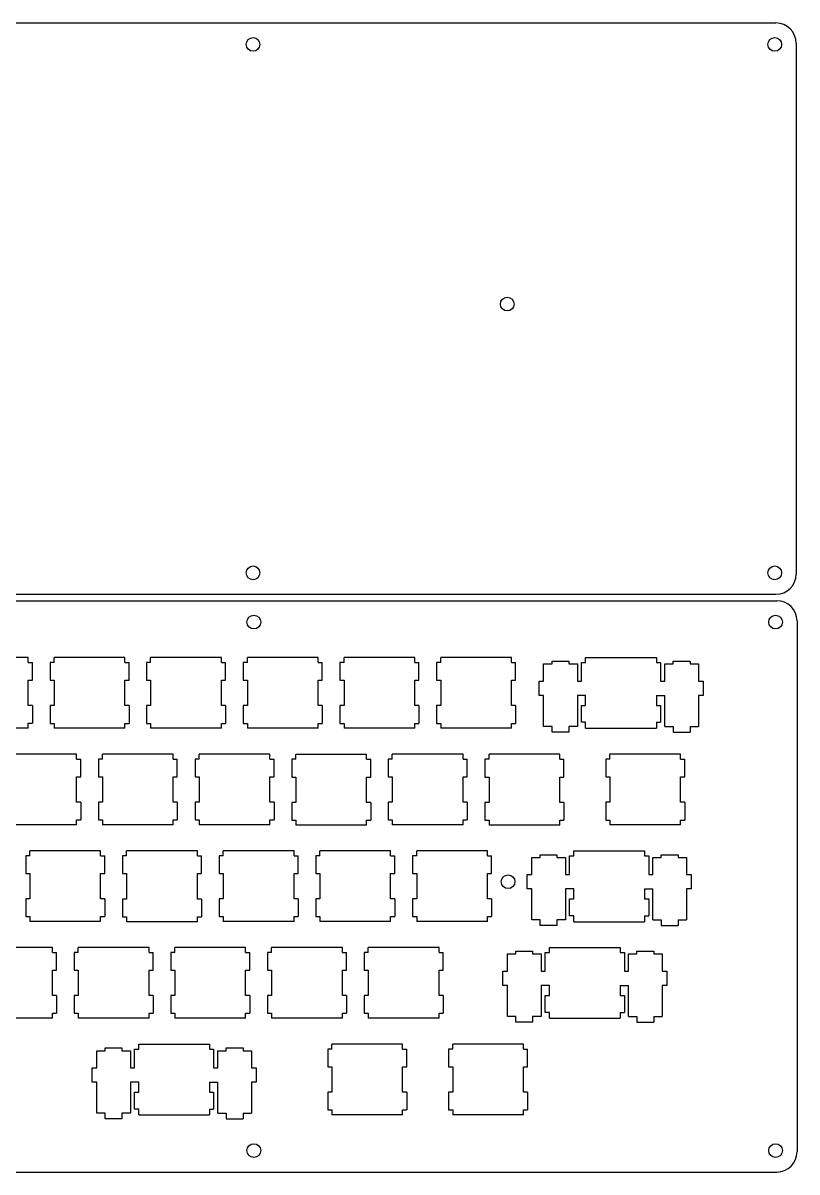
# Model space of a CAD drawing. Header units: millimetres. Extents: x -72 to 245, y 48 to 275.
# Drawn here: x 92.8 to 245.4, y 48 to 274.6 of the extents above; entities that cross this region are included whole.
import ezdxf

# ---------------------------------------------------------------- set-up
doc = ezdxf.new("R2010")
doc.units = ezdxf.units.MM
doc.layers.get('0').update_dxf_attribs({"linetype": 'CONTINUOUS', "true_color": 0xffffff})
doc.layers.add('Layer 1', color=7, linetype='CONTINUOUS', true_color=0xffffff)
doc.layers.add('Layer_1', color=7, linetype='CONTINUOUS', true_color=0xffffff)

msp = doc.modelspace()

# ---------------------------------------------------------------- linework, layer by layer
for p, q in [((245.26, 170.55), (245.26, 165.92)), ((245.26, 170.55), (245.26, 165.92)), ((245.26, 170.55), (245.26, 165.92)), ((93.87, 149.45), (79.92, 149.45)), ((93.87, 148.47), (93.87, 149.45)), ((93.87, 148.47), (94.68, 148.47)), ((94.68, 144.98), (94.68, 148.47)), ((98.99, 148.47), (98.18, 148.47)), ((98.18, 148.47), (98.18, 144.98)), ((98.99, 148.47), (98.99, 149.45)), ((112.93, 149.45), (98.99, 149.45)), ((112.93, 148.47), (112.93, 149.45)), ((112.93, 148.47), (113.74, 148.47)), ((113.74, 144.98), (113.74, 148.47)), ((118, 148.47), (117.19, 148.47)), ((117.19, 148.47), (117.19, 144.98)), ((118, 148.47), (118, 149.45)), ((131.95, 149.45), (118, 149.45)), ((131.95, 148.47), (131.95, 149.45)), ((131.95, 148.47), (132.76, 148.47)), ((132.76, 144.98), (132.76, 148.47)), ((137.08, 148.47), (136.27, 148.47)), ((136.27, 148.47), (136.27, 144.97)), ((137.08, 148.47), (137.08, 149.45)), ((151.02, 149.45), (137.08, 149.45)), ((151.02, 148.47), (151.02, 149.45)), ((151.02, 148.47), (151.84, 148.47)), ((151.84, 144.97), (151.84, 148.47)), ((156.13, 148.47), (155.32, 148.47)), ((155.32, 148.47), (155.32, 144.98)), ((156.13, 148.47), (156.13, 149.45)), ((170.07, 149.45), (156.13, 149.45)), ((170.07, 148.47), (170.07, 149.45)), ((170.07, 148.47), (170.88, 148.47)), ((170.88, 144.98), (170.88, 148.47)), ((175.19, 148.46), (174.38, 148.46)), ((174.38, 148.46), (174.38, 144.97)), ((175.19, 148.46), (175.19, 149.44)), ((189.14, 149.44), (175.19, 149.44)), ((189.14, 148.46), (189.14, 149.44)), ((189.14, 148.46), (189.95, 148.46)), ((189.95, 144.97), (189.95, 148.46)), ((93.87, 144.98), (94.68, 144.98)), ((93.87, 139.98), (93.87, 144.98)), ((98.18, 144.98), (98.99, 144.98)), ((98.99, 144.98), (98.99, 139.98)), ((112.93, 144.98), (113.74, 144.98)), ((112.93, 139.98), (112.93, 144.98)), ((117.19, 144.98), (118, 144.98)), ((118, 144.98), (118, 139.98)), ((131.95, 144.98), (132.76, 144.98)), ((131.95, 139.98), (131.95, 144.98)), ((155.32, 144.98), (156.13, 144.98)), ((156.13, 144.98), (156.13, 139.98)), ((170.07, 144.98), (170.88, 144.98)), ((170.07, 139.98), (170.07, 144.98)), ((136.27, 144.97), (137.08, 144.97)), ((137.08, 144.97), (137.08, 139.97)), ((151.02, 144.97), (151.84, 144.97)), ((151.02, 139.97), (151.02, 144.97)), ((174.38, 144.97), (175.19, 144.97)), ((175.19, 144.97), (175.19, 139.97)), ((189.14, 144.97), (189.95, 144.97)), ((189.14, 139.97), (189.14, 144.97)), ((94.68, 139.98), (93.87, 139.98)), ((94.68, 139.98), (94.68, 136.49)), ((98.99, 139.98), (98.18, 139.98)), ((98.18, 139.98), (98.18, 136.48)), ((113.74, 139.98), (112.93, 139.98)), ((113.74, 139.98), (113.74, 136.48)), ((118, 139.98), (117.19, 139.98)), ((117.19, 139.98), (117.19, 136.48)), ((132.76, 139.98), (131.95, 139.98)), ((132.76, 139.98), (132.76, 136.48)), ((137.08, 139.97), (136.27, 139.97)), ((136.27, 139.97), (136.27, 136.48)), ((151.84, 139.97), (151.02, 139.97)), ((151.84, 139.97), (151.84, 136.48)), ((156.13, 139.98), (155.32, 139.98)), ((155.32, 139.98), (155.32, 136.48)), ((170.88, 139.98), (170.07, 139.98)), ((170.88, 139.98), (170.88, 136.48)), ((175.19, 139.97), (174.38, 139.97)), ((174.38, 139.97), (174.38, 136.48)), ((189.95, 139.97), (189.14, 139.97)), ((189.95, 139.97), (189.95, 136.48)), ((93.87, 135.51), (93.87, 136.49)), ((93.87, 136.49), (94.68, 136.49)), ((98.18, 136.48), (98.99, 136.48)), ((98.99, 136.48), (98.99, 135.5)), ((112.93, 135.5), (112.93, 136.48)), ((112.93, 136.48), (113.74, 136.48)), ((117.19, 136.48), (118, 136.48)), ((118, 136.48), (118, 135.51)), ((131.95, 135.51), (131.95, 136.48)), ((131.95, 136.48), (132.76, 136.48)), ((136.27, 136.48), (137.08, 136.48)), ((137.08, 136.48), (137.08, 135.5)), ((151.02, 135.5), (151.02, 136.48)), ((151.02, 136.48), (151.84, 136.48)), ((155.32, 136.48), (156.13, 136.48)), ((156.13, 136.48), (156.13, 135.5)), ((170.07, 135.5), (170.07, 136.48)), ((170.07, 136.48), (170.88, 136.48)), ((174.38, 136.48), (175.19, 136.48)), ((175.19, 136.48), (175.19, 135.5)), ((189.14, 135.5), (189.14, 136.48)), ((189.14, 136.48), (189.95, 136.48)), ((93.87, 135.51), (79.92, 135.51)), ((112.93, 135.5), (98.99, 135.5)), ((131.95, 135.51), (118, 135.51)), ((151.02, 135.5), (137.08, 135.5)), ((170.07, 135.5), (156.13, 135.5)), ((189.14, 135.5), (175.19, 135.5)), ((203.75, 135.51), (217.72, 135.51)), ((103.4, 130.41), (89.45, 130.41)), ((103.4, 129.43), (103.4, 130.41)), ((103.4, 129.43), (104.21, 129.43)), ((104.21, 125.94), (104.21, 129.43)), ((108.5, 129.41), (107.69, 129.41)), ((107.69, 129.41), (107.69, 125.92)), ((108.5, 129.41), (108.5, 130.39)), ((122.45, 130.39), (108.5, 130.39)), ((122.45, 129.41), (122.45, 130.39)), ((122.45, 129.41), (123.26, 129.41)), ((123.26, 125.92), (123.26, 129.41)), ((127.57, 129.43), (126.76, 129.43)), ((126.76, 129.43), (126.76, 125.93)), ((127.57, 129.43), (127.57, 130.41)), ((141.52, 130.41), (127.57, 130.41)), ((141.52, 129.43), (141.52, 130.41)), ((141.52, 129.43), (142.33, 129.43)), ((142.33, 125.93), (142.33, 129.43)), ((146.62, 129.39), (145.81, 129.39)), ((145.81, 129.39), (145.81, 125.9)), ((146.62, 129.39), (146.62, 130.37)), ((160.56, 130.37), (146.62, 130.37)), ((160.56, 129.39), (160.56, 130.37)), ((160.56, 129.39), (161.38, 129.39)), ((161.38, 125.9), (161.38, 129.39)), ((165.64, 129.42), (164.82, 129.42)), ((164.82, 129.42), (164.82, 125.92)), ((165.64, 129.42), (165.64, 130.4)), ((179.58, 130.4), (165.64, 130.4)), ((179.58, 129.42), (179.58, 130.4)), ((179.58, 129.42), (180.39, 129.42)), ((180.39, 125.92), (180.39, 129.42)), ((184.7, 129.4), (183.89, 129.4)), ((183.89, 129.4), (183.89, 125.9)), ((184.7, 129.4), (184.7, 130.38)), ((198.64, 130.38), (184.7, 130.38)), ((198.64, 129.4), (198.64, 130.38)), ((198.64, 129.4), (199.45, 129.4)), ((199.45, 125.9), (199.45, 129.4)), ((208.52, 129.41), (207.71, 129.41)), ((207.71, 129.41), (207.71, 125.91)), ((208.52, 129.41), (208.52, 130.39)), ((222.47, 130.39), (208.52, 130.39)), ((222.47, 129.41), (222.47, 130.39)), ((222.47, 129.41), (223.28, 129.41)), ((223.28, 125.91), (223.28, 129.41)), ((103.4, 125.94), (104.21, 125.94)), ((103.4, 120.94), (103.4, 125.94)), ((107.69, 125.92), (108.5, 125.92)), ((108.5, 125.92), (108.5, 120.92)), ((122.45, 125.92), (123.26, 125.92)), ((122.45, 120.92), (122.45, 125.92)), ((126.76, 125.93), (127.57, 125.93)), ((127.57, 125.93), (127.57, 120.93)), ((141.52, 125.93), (142.33, 125.93)), ((141.52, 120.93), (141.52, 125.93)), ((145.81, 125.9), (146.62, 125.9)), ((146.62, 125.9), (146.62, 120.9)), ((160.56, 125.9), (161.38, 125.9)), ((160.56, 120.9), (160.56, 125.9)), ((164.82, 125.92), (165.64, 125.92)), ((165.64, 125.92), (165.64, 120.92)), ((179.58, 125.92), (180.39, 125.92)), ((179.58, 120.92), (179.58, 125.92)), ((183.89, 125.9), (184.7, 125.9)), ((184.7, 125.9), (184.7, 120.9)), ((198.64, 125.9), (199.45, 125.9)), ((198.64, 120.9), (198.64, 125.9)), ((207.71, 125.91), (208.52, 125.91)), ((208.52, 125.91), (208.52, 120.91)), ((222.47, 125.91), (223.28, 125.91)), ((222.47, 120.91), (222.47, 125.91)), ((104.21, 120.94), (103.4, 120.94)), ((104.21, 120.94), (104.21, 117.44)), ((108.5, 120.92), (107.69, 120.92)), ((107.69, 120.92), (107.69, 117.43)), ((123.26, 120.92), (122.45, 120.92)), ((123.26, 120.92), (123.26, 117.43)), ((127.57, 120.93), (126.76, 120.93)), ((126.76, 120.93), (126.76, 117.44)), ((142.33, 120.93), (141.52, 120.93)), ((142.33, 120.93), (142.33, 117.44)), ((146.62, 120.9), (145.81, 120.9)), ((145.81, 120.9), (145.81, 117.4)), ((161.38, 120.9), (160.56, 120.9)), ((161.38, 120.9), (161.38, 117.4)), ((165.64, 120.92), (164.82, 120.92)), ((164.82, 120.92), (164.82, 117.43)), ((180.39, 120.92), (179.58, 120.92)), ((180.39, 120.92), (180.39, 117.43)), ((184.7, 120.9), (183.89, 120.9)), ((183.89, 120.9), (183.89, 117.41)), ((199.45, 120.9), (198.64, 120.9)), ((199.45, 120.9), (199.45, 117.41)), ((208.52, 120.91), (207.71, 120.91)), ((207.71, 120.91), (207.71, 117.42)), ((223.28, 120.91), (222.47, 120.91)), ((223.28, 120.91), (223.28, 117.42)), ((103.4, 116.46), (89.45, 116.46)), ((103.4, 116.46), (103.4, 117.44)), ((103.4, 117.44), (104.21, 117.44)), ((107.69, 117.43), (108.5, 117.43)), ((108.5, 117.43), (108.5, 116.45)), ((122.45, 116.45), (108.5, 116.45)), ((122.45, 116.45), (122.45, 117.43)), ((122.45, 117.43), (123.26, 117.43)), ((126.76, 117.44), (127.57, 117.44)), ((127.57, 117.44), (127.57, 116.46)), ((141.52, 116.46), (127.57, 116.46)), ((141.52, 116.46), (141.52, 117.44)), ((141.52, 117.44), (142.33, 117.44)), ((145.81, 117.4), (146.62, 117.4)), ((146.62, 117.4), (146.62, 116.42)), ((160.56, 116.42), (146.62, 116.42)), ((160.56, 116.42), (160.56, 117.4)), ((160.56, 117.4), (161.38, 117.4)), ((164.82, 117.43), (165.64, 117.43)), ((165.64, 117.43), (165.64, 116.45)), ((179.58, 116.45), (165.64, 116.45)), ((179.58, 116.45), (179.58, 117.43)), ((179.58, 117.43), (180.39, 117.43)), ((183.89, 117.41), (184.7, 117.41)), ((184.7, 117.41), (184.7, 116.43)), ((198.64, 116.43), (184.7, 116.43)), ((198.64, 116.43), (198.64, 117.41)), ((198.64, 117.41), (199.45, 117.41)), ((207.71, 117.42), (208.52, 117.42)), ((208.52, 117.42), (208.52, 116.44)), ((222.47, 116.44), (208.52, 116.44)), ((222.47, 116.44), (222.47, 117.42)), ((222.47, 117.42), (223.28, 117.42)), ((94.19, 110.38), (94.19, 111.36)), ((108.14, 111.36), (94.19, 111.36)), ((108.14, 110.38), (108.14, 111.36)), ((113.27, 110.35), (113.27, 111.32)), ((127.21, 111.32), (113.27, 111.32)), ((127.21, 110.35), (127.21, 111.32)), ((132.32, 110.37), (132.32, 111.35)), ((146.27, 111.35), (132.32, 111.35)), ((146.27, 110.37), (146.27, 111.35)), ((151.35, 110.36), (151.35, 111.34)), ((165.3, 111.34), (151.35, 111.34)), ((165.3, 110.36), (165.3, 111.34)), ((170.44, 110.37), (170.44, 111.35)), ((184.38, 111.35), (170.44, 111.35)), ((184.38, 110.37), (184.38, 111.35)), ((94.19, 110.38), (93.38, 110.38)), ((93.38, 110.38), (93.38, 106.89)), ((108.14, 110.38), (108.95, 110.38)), ((108.95, 106.89), (108.95, 110.38)), ((113.27, 110.35), (112.46, 110.35)), ((112.46, 110.35), (112.46, 106.85)), ((127.21, 110.35), (128.03, 110.35)), ((128.03, 106.85), (128.03, 110.35)), ((132.32, 110.37), (131.51, 110.37)), ((131.51, 110.37), (131.51, 106.88)), ((146.27, 110.37), (147.08, 110.37)), ((147.08, 106.88), (147.08, 110.37)), ((151.35, 110.36), (150.54, 110.36)), ((150.54, 110.36), (150.54, 106.86)), ((165.3, 110.36), (166.11, 110.36)), ((166.11, 106.86), (166.11, 110.36)), ((170.44, 110.37), (169.63, 110.37)), ((169.63, 110.37), (169.63, 106.88)), ((184.38, 110.37), (185.19, 110.37)), ((185.19, 106.88), (185.19, 110.37)), ((93.38, 106.89), (94.19, 106.89)), ((94.19, 106.89), (94.19, 101.89)), ((108.14, 106.89), (108.95, 106.89)), ((108.14, 101.89), (108.14, 106.89)), ((112.46, 106.85), (113.27, 106.85)), ((113.27, 106.85), (113.27, 101.85)), ((127.21, 106.85), (128.03, 106.85)), ((127.21, 101.85), (127.21, 106.85)), ((131.51, 106.88), (132.32, 106.88)), ((132.32, 106.88), (132.32, 101.88)), ((146.27, 106.88), (147.08, 106.88)), ((146.27, 101.88), (146.27, 106.88)), ((150.54, 106.86), (151.35, 106.86)), ((151.35, 106.86), (151.35, 101.86)), ((165.3, 106.86), (166.11, 106.86)), ((165.3, 101.86), (165.3, 106.86)), ((169.63, 106.88), (170.44, 106.88)), ((170.44, 106.88), (170.44, 101.88)), ((184.38, 106.88), (185.19, 106.88)), ((184.38, 101.88), (184.38, 106.88)), ((94.19, 101.89), (93.38, 101.89)), ((93.38, 101.89), (93.38, 98.4)), ((108.95, 101.89), (108.14, 101.89)), ((108.95, 101.89), (108.95, 98.4)), ((113.27, 101.85), (112.46, 101.85)), ((112.46, 101.85), (112.46, 98.36)), ((128.03, 101.85), (127.21, 101.85)), ((128.03, 101.85), (128.03, 98.36)), ((132.32, 101.88), (131.51, 101.88)), ((131.51, 101.88), (131.51, 98.39)), ((147.08, 101.88), (146.27, 101.88)), ((147.08, 101.88), (147.08, 98.39)), ((151.35, 101.86), (150.54, 101.86)), ((150.54, 101.86), (150.54, 98.37)), ((166.11, 101.86), (165.3, 101.86)), ((166.11, 101.86), (166.11, 98.37)), ((170.44, 101.88), (169.63, 101.88)), ((169.63, 101.88), (169.63, 98.38)), ((185.19, 101.88), (184.38, 101.88)), ((185.19, 101.88), (185.19, 98.38)), ((93.38, 98.4), (94.19, 98.4)), ((94.19, 98.4), (94.19, 97.42)), ((108.14, 97.42), (94.19, 97.42)), ((108.14, 97.42), (108.14, 98.4)), ((108.14, 98.4), (108.95, 98.4)), ((112.46, 98.36), (113.27, 98.36)), ((113.27, 98.36), (113.27, 97.38)), ((127.21, 97.38), (127.21, 98.36)), ((127.21, 98.36), (128.03, 98.36)), ((131.51, 98.39), (132.32, 98.39)), ((132.32, 98.39), (132.32, 97.41)), ((146.27, 97.41), (132.32, 97.41)), ((146.27, 97.41), (146.27, 98.39)), ((146.27, 98.39), (147.08, 98.39)), ((150.54, 98.37), (151.35, 98.37)), ((151.35, 98.37), (151.35, 97.39)), ((165.3, 97.39), (165.3, 98.37)), ((165.3, 98.37), (166.11, 98.37)), ((169.63, 98.38), (170.44, 98.38)), ((170.44, 98.38), (170.44, 97.4)), ((184.38, 97.4), (184.38, 98.38)), ((184.38, 98.38), (185.19, 98.38)), ((127.21, 97.38), (113.27, 97.38)), ((165.3, 97.39), (151.35, 97.39)), ((184.38, 97.4), (170.44, 97.4)), ((201.4, 97.38), (215.37, 97.38)), ((98.62, 92.31), (84.67, 92.31)), ((98.62, 91.33), (98.62, 92.31)), ((98.62, 91.33), (99.43, 91.33)), ((99.43, 87.83), (99.43, 91.33)), ((103.74, 91.33), (102.93, 91.33)), ((102.93, 91.33), (102.93, 87.84)), ((103.74, 91.33), (103.74, 92.31)), ((117.69, 92.31), (103.74, 92.31)), ((117.69, 91.33), (117.69, 92.31)), ((117.69, 91.33), (118.5, 91.33)), ((118.5, 87.84), (118.5, 91.33)), ((122.78, 91.32), (121.97, 91.32)), ((121.97, 91.32), (121.97, 87.83)), ((122.78, 91.32), (122.78, 92.3)), ((136.72, 92.3), (122.78, 92.3)), ((136.72, 91.32), (136.72, 92.3)), ((136.72, 91.32), (137.54, 91.32)), ((137.54, 87.83), (137.54, 91.32)), ((141.85, 91.31), (141.04, 91.31)), ((141.04, 91.31), (141.04, 87.82)), ((141.85, 91.31), (141.85, 92.29)), ((155.8, 92.29), (141.85, 92.29)), ((155.8, 91.31), (155.8, 92.29)), ((155.8, 91.31), (156.61, 91.31)), ((156.61, 87.82), (156.61, 91.31)), ((160.91, 91.33), (160.1, 91.33)), ((160.1, 91.33), (160.1, 87.84)), ((160.91, 91.33), (160.91, 92.31)), ((174.85, 92.31), (160.91, 92.31)), ((174.85, 91.33), (174.85, 92.31)), ((174.85, 91.33), (175.66, 91.33)), ((175.66, 87.84), (175.66, 91.33)), ((98.62, 87.83), (99.43, 87.83)), ((98.62, 82.83), (98.62, 87.83)), ((102.93, 87.84), (103.74, 87.84)), ((103.74, 87.84), (103.74, 82.84)), ((117.69, 87.84), (118.5, 87.84)), ((117.69, 82.84), (117.69, 87.84)), ((121.97, 87.83), (122.78, 87.83)), ((122.78, 87.83), (122.78, 82.83)), ((136.72, 87.83), (137.54, 87.83)), ((136.72, 82.83), (136.72, 87.83)), ((141.04, 87.82), (141.85, 87.82)), ((141.85, 87.82), (141.85, 82.82)), ((155.8, 87.82), (156.61, 87.82)), ((155.8, 82.82), (155.8, 87.82)), ((160.1, 87.84), (160.91, 87.84)), ((160.91, 87.84), (160.91, 82.84)), ((174.85, 87.84), (175.66, 87.84)), ((174.85, 82.84), (174.85, 87.84)), ((99.43, 82.83), (98.62, 82.83)), ((99.43, 82.83), (99.43, 79.34)), ((103.74, 82.84), (102.93, 82.84)), ((102.93, 82.84), (102.93, 79.34)), ((118.5, 82.84), (117.69, 82.84)), ((118.5, 82.84), (118.5, 79.34)), ((122.78, 82.83), (121.97, 82.83)), ((121.97, 82.83), (121.97, 79.34)), ((137.54, 82.83), (136.72, 82.83)), ((137.54, 82.83), (137.54, 79.34)), ((141.85, 82.82), (141.04, 82.82)), ((141.04, 82.82), (141.04, 79.32)), ((156.61, 82.82), (155.8, 82.82)), ((156.61, 82.82), (156.61, 79.32)), ((160.91, 82.84), (160.1, 82.84)), ((160.1, 82.84), (160.1, 79.35)), ((175.66, 82.84), (174.85, 82.84)), ((175.66, 82.84), (175.66, 79.35)), ((98.62, 78.36), (98.62, 79.34)), ((98.62, 79.34), (99.43, 79.34)), ((102.93, 79.34), (103.74, 79.34)), ((103.74, 79.34), (103.74, 78.37)), ((117.69, 78.37), (117.69, 79.34)), ((117.69, 79.34), (118.5, 79.34)), ((121.97, 79.34), (122.78, 79.34)), ((122.78, 79.34), (122.78, 78.36)), ((136.72, 78.36), (136.72, 79.34)), ((136.72, 79.34), (137.54, 79.34)), ((141.04, 79.32), (141.85, 79.32)), ((141.85, 79.32), (141.85, 78.34)), ((155.8, 78.34), (155.8, 79.32)), ((155.8, 79.32), (156.61, 79.32)), ((160.1, 79.35), (160.91, 79.35)), ((160.91, 79.35), (160.91, 78.37)), ((174.85, 78.37), (174.85, 79.35)), ((174.85, 79.35), (175.66, 79.35)), ((98.62, 78.36), (84.67, 78.36)), ((117.69, 78.37), (103.74, 78.37)), ((136.72, 78.36), (122.78, 78.36)), ((155.8, 78.34), (141.85, 78.34)), ((174.85, 78.37), (160.91, 78.37)), ((196.6, 78.34), (210.57, 78.34)), ((153.73, 72.28), (153.73, 73.26)), ((167.67, 73.26), (153.73, 73.26)), ((167.67, 72.28), (167.67, 73.26)), ((177.56, 72.27), (177.56, 73.25)), ((191.5, 73.25), (177.56, 73.25)), ((191.5, 72.27), (191.5, 73.25)), ((153.73, 72.28), (152.92, 72.28)), ((152.92, 72.28), (152.92, 68.79)), ((167.67, 72.28), (168.48, 72.28)), ((168.48, 68.79), (168.48, 72.28)), ((177.56, 72.27), (176.74, 72.27)), ((176.74, 72.27), (176.74, 68.78)), ((191.5, 72.27), (192.31, 72.27)), ((192.31, 68.78), (192.31, 72.27)), ((152.92, 68.79), (153.73, 68.79)), ((153.73, 68.79), (153.73, 63.79)), ((167.67, 68.79), (168.48, 68.79)), ((167.67, 63.79), (167.67, 68.79)), ((176.74, 68.78), (177.56, 68.78)), ((177.56, 68.78), (177.56, 63.78)), ((191.5, 68.78), (192.31, 68.78)), ((191.5, 63.78), (191.5, 68.78)), ((153.73, 63.79), (152.92, 63.79)), ((152.92, 63.79), (152.92, 60.3)), ((168.48, 63.79), (167.67, 63.79)), ((168.48, 63.79), (168.48, 60.3)), ((177.56, 63.78), (176.74, 63.78)), ((176.74, 63.78), (176.74, 60.28)), ((192.31, 63.78), (191.5, 63.78)), ((192.31, 63.78), (192.31, 60.28)), ((115.64, 59.27), (129.61, 59.27)), ((152.92, 60.3), (153.73, 60.3)), ((153.73, 60.3), (153.73, 59.32)), ((167.67, 59.32), (153.73, 59.32)), ((167.67, 59.32), (167.67, 60.3)), ((167.67, 60.3), (168.48, 60.3)), ((176.74, 60.28), (177.56, 60.28)), ((177.56, 60.28), (177.56, 59.31)), ((191.5, 59.31), (177.56, 59.31)), ((191.5, 59.31), (191.5, 60.28)), ((191.5, 60.28), (192.31, 60.28)), ((245.42, 56.66), (245.42, 52.03)), ((245.42, 56.66), (245.42, 52.03))]:
    msp.add_line(p, q)
at = {"layer": 'Layer 1'}
for p, q in [((195.47, 144.78), (195.47, 148.18)), ((195.47, 148.18), (197.15, 148.18)), ((197.15, 148.18), (197.15, 148.72)), ((197.15, 148.72), (200.45, 148.72)), ((200.45, 148.72), (200.45, 148.18)), ((200.45, 148.18), (202.13, 148.18)), ((202.13, 148.18), (202.13, 144.78)), ((202.94, 144.78), (202.94, 148.5)), ((202.94, 148.5), (203.75, 148.5)), ((203.75, 148.5), (203.75, 149.48)), ((203.75, 149.48), (217.72, 149.48)), ((217.72, 149.48), (217.72, 148.5)), ((217.72, 148.5), (218.53, 148.5)), ((218.53, 148.5), (218.53, 144.78)), ((219.35, 144.78), (219.35, 148.18)), ((219.35, 148.18), (221.02, 148.18)), ((221.02, 148.18), (221.02, 148.72)), ((221.02, 148.72), (224.33, 148.72)), ((224.33, 148.72), (224.33, 148.18)), ((224.33, 148.18), (226, 148.18)), ((226, 148.18), (226, 144.78)), ((194.58, 141.98), (194.58, 144.78)), ((194.58, 144.78), (195.47, 144.78)), ((202.13, 144.78), (202.94, 144.78)), ((218.53, 144.78), (219.35, 144.78)), ((226, 144.78), (226.89, 144.78)), ((226.89, 144.78), (226.89, 141.98)), ((195.47, 141.98), (194.58, 141.98)), ((195.47, 135.89), (195.47, 141.98)), ((203.75, 141.98), (202.13, 141.98)), ((202.13, 141.98), (202.13, 135.89)), ((203.75, 139.99), (203.75, 141.98)), ((217.72, 141.98), (219.35, 141.98)), ((217.72, 141.98), (217.72, 139.99)), ((219.35, 135.89), (219.35, 141.98)), ((226, 141.98), (226, 135.89)), ((226.89, 141.98), (226, 141.98)), ((202.94, 136.68), (202.94, 139.99)), ((202.94, 139.99), (203.75, 139.99)), ((217.72, 139.99), (218.53, 139.99)), ((218.53, 139.99), (218.53, 136.68)), ((203.75, 136.68), (202.94, 136.68)), ((203.75, 135.51), (203.75, 136.68)), ((217.72, 136.68), (218.53, 136.68)), ((217.72, 136.68), (217.72, 135.51)), ((197.15, 135.89), (195.47, 135.89)), ((197.15, 134.75), (197.15, 135.89)), ((200.45, 134.75), (197.15, 134.75)), ((202.13, 135.89), (200.45, 135.89)), ((200.45, 135.89), (200.45, 134.75)), ((219.35, 135.89), (221.02, 135.89)), ((221.02, 135.89), (221.02, 134.75)), ((221.02, 134.75), (224.33, 134.75)), ((224.33, 135.89), (226, 135.89)), ((224.33, 135.89), (224.33, 134.75)), ((201.4, 110.37), (201.4, 111.35)), ((201.4, 111.35), (215.37, 111.35)), ((215.37, 111.35), (215.37, 110.37)), ((193.12, 106.65), (193.12, 110.06)), ((193.12, 110.06), (194.79, 110.06)), ((194.79, 110.06), (194.79, 110.59)), ((194.79, 110.59), (198.09, 110.59)), ((198.09, 110.59), (198.09, 110.06)), ((198.09, 110.06), (199.77, 110.06)), ((199.77, 110.06), (199.77, 106.65)), ((200.58, 106.65), (200.58, 110.37)), ((200.58, 110.37), (201.4, 110.37)), ((215.37, 110.37), (216.18, 110.37)), ((216.18, 110.37), (216.18, 106.65)), ((216.99, 106.65), (216.99, 110.06)), ((216.99, 110.06), (218.67, 110.06)), ((218.67, 110.06), (218.67, 110.59)), ((218.67, 110.59), (221.97, 110.59)), ((221.97, 110.59), (221.97, 110.06)), ((221.97, 110.06), (223.65, 110.06)), ((223.65, 110.06), (223.65, 106.65)), ((192.23, 103.86), (192.23, 106.65)), ((192.23, 106.65), (193.12, 106.65)), ((199.77, 106.65), (200.58, 106.65)), ((216.18, 106.65), (216.99, 106.65)), ((223.65, 106.65), (224.54, 106.65)), ((224.54, 106.65), (224.54, 103.86)), ((193.12, 103.86), (192.23, 103.86)), ((193.12, 97.76), (193.12, 103.86)), ((201.4, 103.86), (199.77, 103.86)), ((199.77, 103.86), (199.77, 97.76)), ((201.4, 101.86), (201.4, 103.86)), ((215.37, 103.86), (216.99, 103.86)), ((215.37, 103.86), (215.37, 101.86)), ((216.99, 97.76), (216.99, 103.86)), ((223.65, 103.86), (223.65, 97.76)), ((224.54, 103.86), (223.65, 103.86)), ((200.58, 98.55), (200.58, 101.86)), ((200.58, 101.86), (201.4, 101.86)), ((215.37, 101.86), (216.18, 101.86)), ((216.18, 101.86), (216.18, 98.55)), ((194.79, 97.76), (193.12, 97.76)), ((194.79, 96.62), (194.79, 97.76)), ((199.77, 97.76), (198.09, 97.76)), ((198.09, 97.76), (198.09, 96.62)), ((201.4, 98.55), (200.58, 98.55)), ((201.4, 97.38), (201.4, 98.55)), ((215.37, 98.55), (216.18, 98.55)), ((215.37, 98.55), (215.37, 97.38)), ((216.99, 97.76), (218.67, 97.76)), ((218.67, 97.76), (218.67, 96.62)), ((221.97, 97.76), (223.65, 97.76)), ((221.97, 97.76), (221.97, 96.62)), ((198.09, 96.62), (194.79, 96.62)), ((218.67, 96.62), (221.97, 96.62)), ((188.32, 87.61), (188.32, 91.01)), ((188.32, 91.01), (190, 91.01)), ((190, 91.01), (190, 91.54)), ((190, 91.54), (193.3, 91.54)), ((193.3, 91.54), (193.3, 91.01)), ((193.3, 91.01), (194.98, 91.01)), ((194.98, 91.01), (194.98, 87.61)), ((195.79, 87.61), (195.79, 91.33)), ((195.79, 91.33), (196.6, 91.33)), ((196.6, 91.33), (196.6, 92.31)), ((196.6, 92.31), (210.57, 92.31)), ((210.57, 92.31), (210.57, 91.33)), ((210.57, 91.33), (211.38, 91.33)), ((211.38, 91.33), (211.38, 87.61)), ((212.2, 87.61), (212.2, 91.01)), ((212.2, 91.01), (213.87, 91.01)), ((213.87, 91.01), (213.87, 91.54)), ((213.87, 91.54), (217.18, 91.54)), ((217.18, 91.54), (217.18, 91.01)), ((217.18, 91.01), (218.85, 91.01)), ((218.85, 91.01), (218.85, 87.61)), ((187.43, 84.81), (187.43, 87.61)), ((187.43, 87.61), (188.32, 87.61)), ((194.98, 87.61), (195.79, 87.61)), ((211.38, 87.61), (212.2, 87.61)), ((218.85, 87.61), (219.74, 87.61)), ((219.74, 87.61), (219.74, 84.81)), ((188.32, 84.81), (187.43, 84.81)), ((188.32, 78.72), (188.32, 84.81)), ((196.6, 84.81), (194.98, 84.81)), ((194.98, 84.81), (194.98, 78.72)), ((196.6, 82.82), (196.6, 84.81)), ((210.57, 84.81), (212.2, 84.81)), ((210.57, 84.81), (210.57, 82.82)), ((212.2, 78.72), (212.2, 84.81)), ((219.74, 84.81), (218.85, 84.81)), ((218.85, 84.81), (218.85, 78.72)), ((195.79, 79.5), (195.79, 82.82)), ((195.79, 82.82), (196.6, 82.82)), ((210.57, 82.82), (211.38, 82.82)), ((211.38, 82.82), (211.38, 79.5)), ((196.6, 79.5), (195.79, 79.5)), ((196.6, 78.34), (196.6, 79.5)), ((210.57, 79.5), (211.38, 79.5)), ((210.57, 79.5), (210.57, 78.34)), ((190, 78.72), (188.32, 78.72)), ((190, 77.57), (190, 78.72)), ((193.3, 77.57), (190, 77.57)), ((194.98, 78.72), (193.3, 78.72)), ((193.3, 78.72), (193.3, 77.57)), ((212.2, 78.72), (213.87, 78.72)), ((213.87, 78.72), (213.87, 77.57)), ((213.87, 77.57), (217.18, 77.57)), ((217.18, 78.72), (218.85, 78.72)), ((217.18, 78.72), (217.18, 77.57)), ((115.64, 72.26), (115.64, 73.24)), ((115.64, 73.24), (129.61, 73.24)), ((129.61, 73.24), (129.61, 72.26)), ((107.36, 68.55), (107.36, 71.95)), ((107.36, 71.95), (109.03, 71.95)), ((109.03, 71.95), (109.03, 72.48)), ((109.03, 72.48), (112.33, 72.48)), ((112.33, 72.48), (112.33, 71.95)), ((112.33, 71.95), (114.01, 71.95)), ((114.01, 71.95), (114.01, 68.55)), ((114.82, 68.55), (114.82, 72.26)), ((114.82, 72.26), (115.64, 72.26)), ((129.61, 72.26), (130.42, 72.26)), ((130.42, 72.26), (130.42, 68.55)), ((131.23, 68.55), (131.23, 71.95)), ((131.23, 71.95), (132.91, 71.95)), ((132.91, 71.95), (132.91, 72.48)), ((132.91, 72.48), (136.21, 72.48)), ((136.21, 72.48), (136.21, 71.95)), ((136.21, 71.95), (137.89, 71.95)), ((137.89, 71.95), (137.89, 68.55)), ((106.47, 65.75), (106.47, 68.55)), ((106.47, 68.55), (107.36, 68.55)), ((114.01, 68.55), (114.82, 68.55)), ((130.42, 68.55), (131.23, 68.55)), ((137.89, 68.55), (138.78, 68.55)), ((138.78, 68.55), (138.78, 65.75)), ((107.36, 65.75), (106.47, 65.75)), ((107.36, 59.66), (107.36, 65.75)), ((115.64, 65.75), (114.01, 65.75)), ((114.01, 65.75), (114.01, 59.66)), ((115.64, 63.76), (115.64, 65.75)), ((129.61, 65.75), (131.23, 65.75)), ((129.61, 65.75), (129.61, 63.76)), ((131.23, 59.66), (131.23, 65.75)), ((137.89, 65.75), (137.89, 59.66)), ((138.78, 65.75), (137.89, 65.75)), ((114.82, 60.44), (114.82, 63.76)), ((114.82, 63.76), (115.64, 63.76)), ((129.61, 63.76), (130.42, 63.76)), ((130.42, 63.76), (130.42, 60.44)), ((109.03, 59.66), (107.36, 59.66)), ((109.03, 58.51), (109.03, 59.66)), ((114.01, 59.66), (112.33, 59.66)), ((112.33, 59.66), (112.33, 58.51)), ((115.64, 60.44), (114.82, 60.44)), ((115.64, 59.27), (115.64, 60.44)), ((129.61, 60.44), (130.42, 60.44)), ((129.61, 60.44), (129.61, 59.27)), ((131.23, 59.66), (132.91, 59.66)), ((132.91, 59.66), (132.91, 58.51)), ((136.21, 59.66), (137.89, 59.66)), ((136.21, 59.66), (136.21, 58.51)), ((112.33, 58.51), (109.03, 58.51)), ((132.91, 58.51), (136.21, 58.51))]:
    msp.add_line(p, q, dxfattribs=at)
at = {"layer": 'Layer_1'}
for p, q in [((-67.74, 274.55), (241.26, 274.55)), ((-67.74, 274.55), (241.26, 274.55)), ((-67.74, 274.55), (241.26, 274.55)), ((-67.74, 274.55), (241.26, 274.55)), ((-67.74, 274.55), (241.26, 274.55)), ((-67.74, 274.55), (241.26, 274.55)), ((245.26, 270.55), (245.26, 170.55)), ((245.26, 270.55), (245.26, 170.55)), ((245.26, 270.55), (245.26, 170.55)), ((-67.74, 161.92), (241.26, 161.92)), ((-67.74, 161.92), (241.26, 161.92)), ((-67.74, 161.92), (241.26, 161.92)), ((-67.58, 160.66), (241.42, 160.66)), ((-67.58, 160.66), (241.42, 160.66)), ((-67.58, 160.66), (241.42, 160.66)), ((-67.58, 160.66), (241.42, 160.66)), ((245.42, 156.66), (245.42, 56.66)), ((245.42, 156.66), (245.42, 56.66)), ((-67.58, 48.03), (241.42, 48.03)), ((-67.58, 48.03), (241.42, 48.03))]:
    msp.add_line(p, q, dxfattribs=at)
for centre in [(138.18, 270.32), (138.18, 270.32), (138.18, 270.32), (241.03, 270.32), (241.03, 270.32), (241.03, 270.32), (188.3, 219.14), (138.18, 166.15), (138.18, 166.15), (138.18, 166.15), (241.02, 166.15), (241.02, 166.15), (241.03, 166.15), (138.34, 156.43), (138.34, 156.43), (241.19, 156.43), (241.19, 156.43), (188.46, 105.25), (138.34, 52.26), (138.34, 52.26), (241.18, 52.26), (241.19, 52.26)]:
    msp.add_circle(centre, 1.35, dxfattribs=at)
for centre, start, end in [((241.26, 270.55), 0, 90), ((241.26, 270.55), 0, 90), ((241.26, 270.55), 0, 90), ((241.26, 165.92), 270, 0), ((241.26, 165.92), 270, 0), ((241.26, 165.92), 270, 0), ((241.42, 156.66), 0, 90), ((241.42, 156.66), 0, 90), ((241.42, 52.03), 270, 0), ((241.42, 52.03), 270, 0)]:
    msp.add_arc(centre, 4, start, end, dxfattribs=at)

doc.saveas('drawing.dxf')
